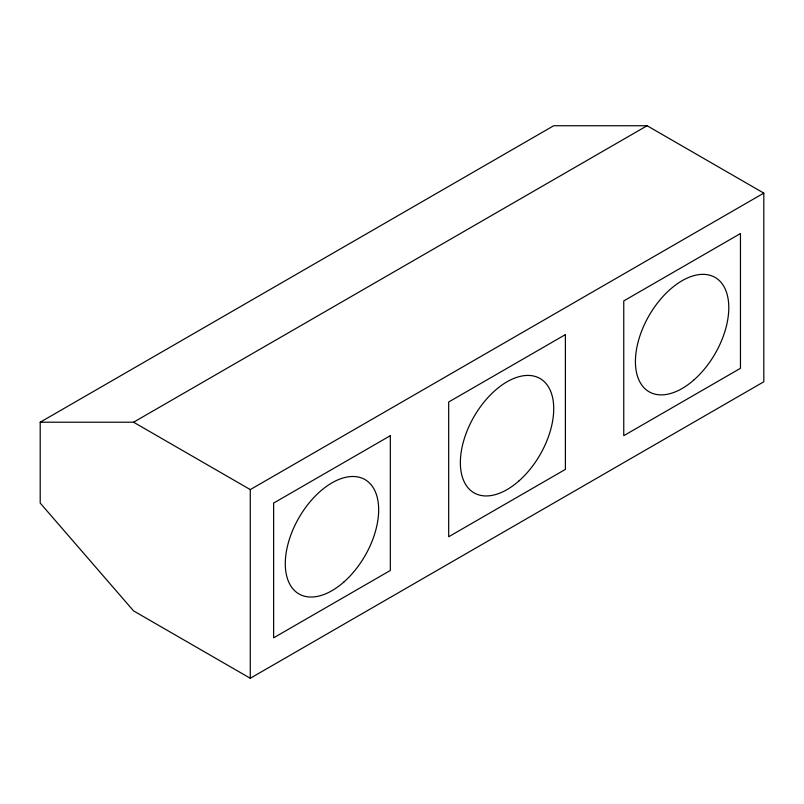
<?xml version="1.0" encoding="UTF-8"?>
<svg xmlns="http://www.w3.org/2000/svg" width="804" height="804" viewBox="0 0 804 804"><rect width="100%" height="100%" fill="white"/><g stroke="black" fill="none" stroke-linecap="round" stroke-linejoin="round"><path stroke-width="1.21" d="M40.2 422.211L553.725 125.736L647.089 125.736L763.8 193.111L763.8 381.789L250.275 678.264L133.564 610.889L40.2 503.073L40.2 422.211L133.564 422.211L647.089 125.736M133.564 422.211L250.275 489.596L763.8 193.111M250.275 489.596L250.275 678.264M390.332 435.688L273.621 503.073L273.621 637.833L390.332 570.458L390.332 435.688M565.393 334.615L448.682 402L448.682 536.76L565.393 469.385L565.393 334.615M740.454 233.542L623.753 300.927L623.753 435.688L740.454 368.312L740.454 233.542M694.184 379.709A66.018 38.12 -60 0 0 715.118 277.44A66.018 38.12 -60 0 0 637.009 346.705A66.018 38.12 -60 0 0 694.184 379.709M519.123 480.782A66.018 38.12 -60 0 0 540.047 378.513A66.018 38.12 -60 0 0 461.948 447.778A66.018 38.12 -60 0 0 519.123 480.782M344.062 581.855A66.018 38.12 -60 0 0 364.986 479.586A66.018 38.12 -60 0 0 286.877 548.851A66.018 38.12 -60 0 0 344.062 581.855"/></g></svg>
